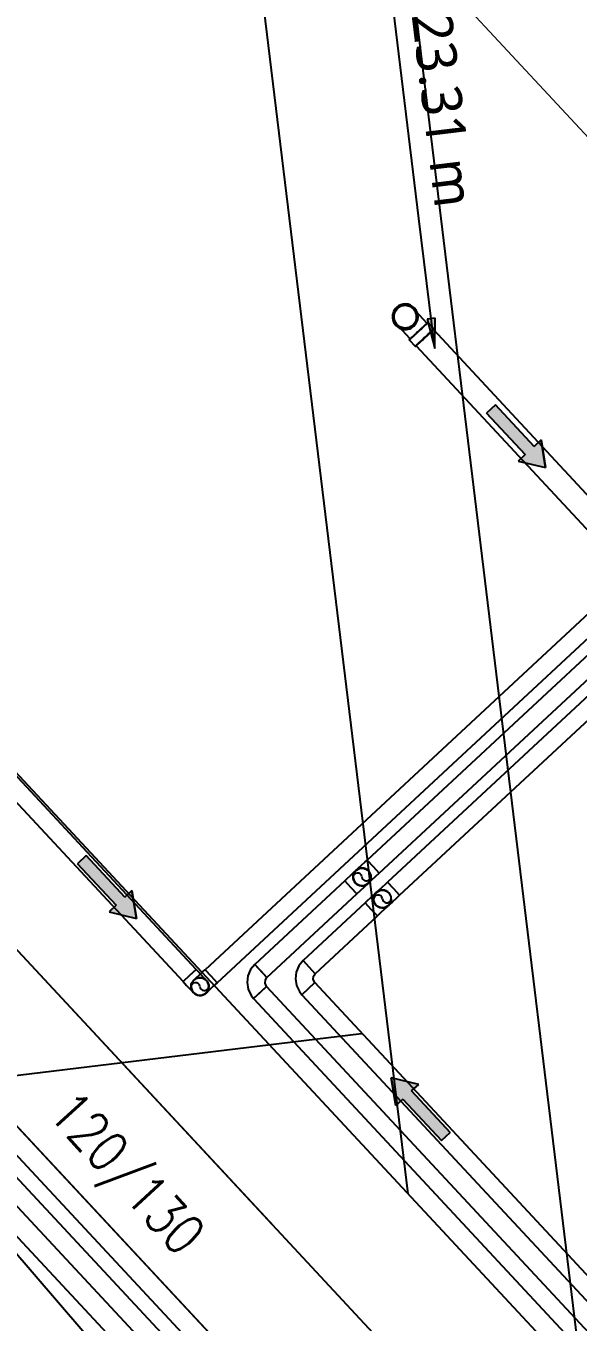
# Model space of a CAD drawing. Header units: millimetres. Extents: x 400382 to 401500, y 4543975 to 4544133.
# Drawn here: x 400483.23 to 400485.98, y 4544020.91 to 4544027.38 of the extents above; entities that cross this region are included whole.
import ezdxf
from ezdxf.enums import TextEntityAlignment as Align

# ---------------------------------------------------------------- set-up
doc = ezdxf.new("R2010")
doc.units = ezdxf.units.MM
doc.linetypes.add('AKS', pattern=[3, 2.5, -0.25, 0, -0.25])
doc.layers.add('A-DETL', color=90, linetype='Continuous', lineweight=15)
for name, color, linetype in [('aks prota', 2, 'AKS'), ('kiriş boyutu prota', 6, 'Continuous'), ('kiriş prota', 6, 'Continuous'), ('kolon tarama prota', 252, 'Continuous'), ('merdiven prota', 2, 'Continuous'), ('st_s_ölçü', 4, 'Continuous'), ('TARAMA', 8, 'Continuous')]:
    doc.layers.add(name, color=color, linetype=linetype)
doc.styles.add('Segoe UI Light_1', font='', dxfattribs={"height": 200})
doc.styles.add('TKIRIS', font='romanstw.shx')
doc.styles.get('Segoe UI Light_1').set_extended_font_data('Segoe UI Light')

# ---------------------------------------------------------------- blocks, each defined once
blk = doc.blocks.new('Flow Direction - Flow Direction _25mm_-1035271-_17_70 m  ARA KAT')
at = {"layer": 'TARAMA'}
blk.add_hatch(color=256, dxfattribs=at).paths.add_polyline_path([(0, 0), (-117, -78), (-117, -30), (-400, -30), (-400, 30), (-117, 30), (-117, 78)], flags=0)
for p, q in [((0, 0), (-117, 78)), ((-117, 78), (-117, 30)), ((-117, 78), (0, 0)), ((-117, 30), (-117, 78)), ((-117, 30), (-400, 30)), ((-400, 30), (-400, -30)), ((-117, 30), (-400, 30)), ((-400, 30), (-400, -30)), ((-117, -78), (0, 0)), ((-117, -78), (0, 0)), ((-400, -30), (-117, -30)), ((-117, -30), (-400, -30)), ((-117, -30), (-117, -78)), ((-117, -30), (-117, -78))]:
    blk.add_line(p, q, dxfattribs=at)
blk = doc.blocks.new('17.60 mekanik')
at = {"layer": 'kolon tarama prota'}
blk.add_hatch(color=256, dxfattribs=at).paths.add_polyline_path([(142224.37, 63018.49), (142213.39, 63028.9), (142211.07, 63025.71)], flags=0)
for p, q in [((142403.39, 63538.69), (142403.39, 62819.81)), ((142412.28, 62819.81), (142412.28, 63538.69)), ((142388.39, 63518.69), (142388.39, 62819.81)), ((142397.28, 62819.81), (142397.28, 63518.69)), ((142373.39, 63498.69), (142373.39, 62723.34)), ((142382.28, 62723.34), (142382.28, 63498.69)), ((142171.51, 63056.89), (142022.46, 63165.18)), ((142224.37, 63018.49), (142171.51, 63056.89)), ((142213.39, 63028.9), (142211.07, 63025.71)), ((142224.37, 63018.49), (142213.39, 63028.9)), ((142211.07, 63025.71), (142224.37, 63018.49)), ((142217.02, 63024.86), (142212.58, 63024.86)), ((142216.98, 63022.66), (142216.97, 63021.44)), ((142216.97, 63021.44), (142216.97, 63020.01)), ((142216.99, 63023.6), (142216.98, 63022.66)), ((142217.01, 63024.19), (142216.99, 63023.6)), ((142217.02, 63024.39), (142217.01, 63024.19)), ((142394.04, 63024.39), (142217.02, 63024.39)), ((142217.04, 63024.19), (142217.02, 63024.39)), ((142217.05, 63023.6), (142217.04, 63024.19)), ((142217.07, 63022.66), (142217.05, 63023.6)), ((142217.08, 63021.44), (142217.07, 63022.66)), ((142217.08, 63020.01), (142217.08, 63021.44)), ((142216.97, 63020.01), (142216.97, 63018.49)), ((142216.97, 63018.49), (142216.97, 63016.96)), ((142216.97, 63016.96), (142216.97, 63015.54)), ((142216.97, 63015.54), (142216.98, 63014.32)), ((142216.98, 63014.32), (142216.99, 63013.38)), ((142217.05, 63013.38), (142217.07, 63014.32)), ((142217.07, 63014.32), (142217.08, 63015.54)), ((142217.08, 63018.49), (142217.08, 63020.01)), ((142217.08, 63016.96), (142217.08, 63018.49)), ((142217.08, 63015.54), (142217.08, 63016.96)), ((142212.58, 63012.11), (142217.02, 63012.11)), ((142216.99, 63013.38), (142217.01, 63012.79)), ((142217.01, 63012.79), (142217.02, 63012.59)), ((142217.02, 63012.59), (142217.04, 63012.79)), ((142217.02, 63012.59), (142394.04, 63012.59)), ((142217.04, 63012.79), (142217.05, 63013.38)), ((142392.84, 62819.81), (142388.39, 62819.81)), ((142388.39, 62819.81), (142392.84, 62819.81)), ((142397.28, 62819.81), (142392.84, 62819.81)), ((142392.84, 62819.81), (142397.28, 62819.81)), ((142392.84, 62819.81), (142392.84, 62819.81)), ((142392.84, 62819.81), (142392.84, 62819.81)), ((142407.84, 62819.81), (142403.39, 62819.81)), ((142403.39, 62819.81), (142407.84, 62819.81)), ((142412.28, 62819.81), (142407.84, 62819.81)), ((142407.84, 62819.81), (142412.28, 62819.81)), ((142407.84, 62819.81), (142407.84, 62819.81)), ((142407.84, 62819.81), (142407.84, 62819.81)), ((142388.39, 62804.61), (142388.39, 62743.34)), ((142392.84, 62804.61), (142388.39, 62804.61)), ((142388.39, 62804.61), (142392.84, 62804.61)), ((142397.28, 62804.61), (142392.84, 62804.61)), ((142392.84, 62804.61), (142397.28, 62804.61)), ((142397.28, 62743.34), (142397.28, 62804.61)), ((142403.39, 62804.61), (142403.39, 62762.23)), ((142403.39, 62804.61), (142407.84, 62804.61)), ((142407.84, 62804.61), (142403.39, 62804.61)), ((142407.84, 62804.61), (142412.28, 62804.61)), ((142412.28, 62804.61), (142407.84, 62804.61)), ((142407.84, 62804.61), (142407.84, 62804.61)), ((142407.84, 62804.61), (142407.84, 62804.61)), ((142412.28, 62762.23), (142412.28, 62804.61)), ((142403.39, 62762.23), (142407.84, 62762.23)), ((142407.84, 62762.23), (142403.39, 62762.23)), ((142403.39, 62762.23), (142412.28, 62762.23)), ((142412.28, 62762.23), (142403.39, 62762.23)), ((142407.84, 62762.23), (142412.28, 62762.23)), ((142412.28, 62762.23), (142407.84, 62762.23)), ((143698.87, 62759.07), (142415.44, 62759.07)), ((142415.44, 62759.07), (142415.44, 62754.63)), ((142415.44, 62754.63), (142415.44, 62759.07)), ((142415.44, 62750.18), (142415.44, 62759.07)), ((142415.44, 62759.07), (142415.44, 62750.18)), ((142415.44, 62754.63), (142415.44, 62750.18)), ((142415.44, 62750.18), (142415.44, 62754.63)), ((142415.44, 62750.18), (143698.87, 62750.18)), ((142392.84, 62743.34), (142388.39, 62743.34)), ((142388.39, 62743.34), (142392.84, 62743.34)), ((142388.39, 62743.34), (142397.28, 62743.34)), ((142397.28, 62743.34), (142388.39, 62743.34)), ((142397.28, 62743.34), (142392.84, 62743.34)), ((142392.84, 62743.34), (142397.28, 62743.34)), ((143679.98, 62740.18), (142400.44, 62740.18)), ((142400.44, 62735.74), (142400.44, 62740.18)), ((142400.44, 62740.18), (142400.44, 62735.74)), ((142400.44, 62731.29), (142400.44, 62740.18)), ((142400.44, 62740.18), (142400.44, 62731.29)), ((142400.44, 62731.29), (142400.44, 62735.74)), ((142400.44, 62735.74), (142400.44, 62731.29)), ((142400.44, 62731.29), (143679.98, 62731.29)), ((142377.84, 62723.34), (142373.39, 62723.34)), ((142373.39, 62723.34), (142377.84, 62723.34)), ((142382.28, 62723.34), (142377.84, 62723.34)), ((142377.84, 62723.34), (142382.28, 62723.34)), ((142370.24, 62720.18), (141625.07, 62720.18)), ((142370.24, 62720.18), (142370.24, 62715.74)), ((142370.24, 62715.74), (142370.24, 62720.18)), ((141625.07, 62711.29), (142370.24, 62711.29)), ((142370.24, 62715.74), (142370.24, 62711.29)), ((142370.24, 62711.29), (142370.24, 62715.74))]:
    blk.add_line(p, q, dxfattribs=at)
at = {"layer": 'kolon tarama prota', "extrusion": (0, 0, -1)}
for p, q in [((142392.84, 62804.61), (142392.84, 62804.61)), ((142392.84, 62804.61), (142392.84, 62804.61)), ((142377.84, 62723.34), (142377.84, 62723.34)), ((142377.84, 62723.34), (142377.84, 62723.34)), ((142370.24, 62715.74), (142370.24, 62715.74)), ((142370.24, 62715.74), (142370.24, 62715.74))]:
    blk.add_line(p, q, dxfattribs=at)
at = {"layer": 'kolon tarama prota', "flags": 128}
for points in [[(142197.02, 63018.49), (142197.49, 63020.76), (142198.82, 63022.65), (142200.8, 63023.86), (142202.74, 63024.2)], [(142202.74, 63024.2), (142203.21, 63024.2), (142204.58, 63024.2), (142206.72, 63024.2), (142209.43, 63024.2), (142212.45, 63024.2), (142212.58, 63024.2)], [(142202.74, 63024.2), (142205.01, 63023.73), (142206.9, 63022.4), (142208.11, 63020.43), (142208.45, 63018.49)], [(142202.74, 63012.77), (142200.47, 63013.24), (142198.57, 63014.57), (142197.36, 63016.55), (142197.02, 63018.49)], [(142208.45, 63018.49), (142207.98, 63016.22), (142206.65, 63014.32), (142204.68, 63013.11), (142202.74, 63012.77)], [(142212.58, 63012.77), (142209.56, 63012.77), (142206.83, 63012.77), (142204.66, 63012.77), (142203.25, 63012.77), (142202.74, 63012.77), (142202.74, 63012.77)], [(142388.39, 62812.21), (142388.39, 62812.69), (142388.39, 62814.04), (142388.39, 62816.11), (142388.39, 62818.64), (142388.39, 62819.81)], [(142397.28, 62819.81), (142397.28, 62817.18), (142397.28, 62814.87), (142397.28, 62813.18), (142397.28, 62812.3), (142397.28, 62812.21)], [(142403.39, 62812.21), (142403.39, 62812.69), (142403.39, 62814.04), (142403.39, 62816.11), (142403.39, 62818.64), (142403.39, 62819.81)], [(142412.28, 62819.81), (142412.28, 62817.18), (142412.28, 62814.87), (142412.28, 62813.18), (142412.28, 62812.3), (142412.28, 62812.21)], [(142388.39, 62812.21), (142388.86, 62814.2), (142390.17, 62815.77), (142392.03, 62816.59), (142392.84, 62816.66)], [(142392.84, 62816.66), (142394.82, 62816.19), (142396.39, 62814.89), (142397.21, 62813.02), (142397.28, 62812.21)], [(142403.39, 62812.21), (142403.86, 62814.2), (142405.17, 62815.77), (142407.03, 62816.59), (142407.84, 62816.66)], [(142407.84, 62816.66), (142409.82, 62816.19), (142411.39, 62814.89), (142412.21, 62813.02), (142412.28, 62812.21)], [(142392.84, 62807.77), (142390.85, 62808.24), (142389.29, 62809.54), (142388.47, 62811.41), (142388.39, 62812.21)], [(142397.28, 62812.21), (142396.82, 62810.23), (142395.51, 62808.66), (142393.64, 62807.84), (142392.84, 62807.77)], [(142407.84, 62807.77), (142405.85, 62808.24), (142404.29, 62809.54), (142403.47, 62811.41), (142403.39, 62812.21)], [(142403.39, 62812.21), (142403.39, 62811.74), (142403.39, 62810.39), (142403.39, 62808.32), (142403.39, 62805.79), (142403.39, 62804.61)], [(142412.28, 62812.21), (142411.82, 62810.23), (142410.51, 62808.66), (142408.64, 62807.84), (142407.84, 62807.77)], [(142412.28, 62804.61), (142412.28, 62807.25), (142412.28, 62809.56), (142412.28, 62811.25), (142412.28, 62812.12), (142412.28, 62812.21)], [(142403.39, 62762.23), (142403.87, 62758.89), (142405.25, 62755.81), (142407.43, 62753.23), (142410.24, 62751.36), (142413.46, 62750.35), (142415.44, 62750.18)], [(142415.44, 62759.07), (142413.79, 62759.54), (142412.63, 62760.8), (142412.28, 62762.23)], [(142388.39, 62743.34), (142388.87, 62740), (142390.25, 62736.92), (142392.43, 62734.34), (142395.24, 62732.47), (142398.46, 62731.46), (142400.44, 62731.29)], [(142400.44, 62740.18), (142398.79, 62740.65), (142397.63, 62741.91), (142397.28, 62743.34)]]:
    blk.add_lwpolyline(points, dxfattribs=at)
at = {"layer": 'kolon tarama prota', "extrusion": (0, 0, -1), "flags": 128}
for points in [[(-142392.84, 62816.66), (-142390.85, 62816.19), (-142389.29, 62814.89), (-142388.47, 62813.02), (-142388.39, 62812.21)], [(-142397.28, 62812.21), (-142396.82, 62814.2), (-142395.51, 62815.77), (-142393.64, 62816.59), (-142392.84, 62816.66)], [(-142388.39, 62812.21), (-142388.39, 62811.74), (-142388.39, 62810.39), (-142388.39, 62808.32), (-142388.39, 62805.79), (-142388.39, 62804.61)], [(-142388.39, 62812.21), (-142388.86, 62810.23), (-142390.17, 62808.66), (-142392.03, 62807.84), (-142392.84, 62807.77)], [(-142392.84, 62807.77), (-142394.82, 62808.24), (-142396.39, 62809.54), (-142397.21, 62811.41), (-142397.28, 62812.21)], [(-142397.28, 62804.61), (-142397.28, 62807.25), (-142397.28, 62809.56), (-142397.28, 62811.25), (-142397.28, 62812.12), (-142397.28, 62812.21)], [(-142373.39, 62715.74), (-142373.39, 62716.21), (-142373.39, 62717.57), (-142373.39, 62719.64), (-142373.39, 62722.17), (-142373.39, 62723.34)], [(-142382.28, 62723.34), (-142382.28, 62720.71), (-142382.28, 62718.4), (-142382.28, 62716.7), (-142382.28, 62715.83), (-142382.28, 62715.74)], [(-142377.84, 62720.18), (-142377.37, 62720.18), (-142376.01, 62720.18), (-142373.94, 62720.18), (-142371.41, 62720.18), (-142370.24, 62720.18)], [(-142377.84, 62720.18), (-142375.85, 62719.72), (-142374.29, 62718.41), (-142373.47, 62716.54), (-142373.39, 62715.74)], [(-142382.28, 62715.74), (-142381.82, 62717.72), (-142380.51, 62719.29), (-142378.64, 62720.11), (-142377.84, 62720.18)], [(-142370.24, 62711.29), (-142372.87, 62711.29), (-142375.18, 62711.29), (-142376.88, 62711.29), (-142377.75, 62711.29), (-142377.84, 62711.29)], [(-142373.39, 62715.74), (-142373.86, 62713.75), (-142375.17, 62712.19), (-142377.03, 62711.37), (-142377.84, 62711.29)], [(-142377.84, 62711.29), (-142379.82, 62711.76), (-142381.39, 62713.07), (-142382.21, 62714.93), (-142382.28, 62715.74)]]:
    blk.add_lwpolyline(points, dxfattribs=at)
at = {"layer": 'kolon tarama prota'}
for centre, radius, start, end in [((142202.74, 63018.49), 6.38, 0, 180), ((142202.74, 63018.49), 6.38, 0, 180), ((142202.74, 63018.49), 5.9, 144, 324), ((142202.74, 63018.49), 5.71, 0, 180), ((142202.74, 63018.49), 5.9, 324, 144), ((142202.74, 63018.49), 6.38, 180, 0), ((142202.74, 63018.49), 6.38, 180, 0), ((142202.74, 63018.49), 5.71, 180, 0), ((142392.84, 62812.21), 4.45, 90, 270), ((142392.84, 62812.21), 4.44, 144, 324), ((142392.84, 62812.21), 4.45, 324, 144), ((142392.84, 62812.21), 4.44, 270, 90), ((142394.15, 62814.01), 2.22, 234, 54), ((142407.84, 62812.21), 4.44, 90, 270), ((142407.84, 62812.21), 4.44, 90, 270), ((142407.84, 62812.21), 4.45, 144, 324), ((142407.84, 62812.21), 4.44, 324, 144), ((142407.84, 62812.21), 4.44, 270, 90), ((142407.84, 62812.21), 4.44, 270, 90), ((142409.15, 62814.01), 2.22, 234, 54), ((142391.53, 62810.42), 2.22, 54, 234), ((142406.53, 62810.42), 2.22, 54, 234), ((142377.84, 62715.74), 4.44, 144, 324), ((142377.84, 62715.74), 4.45, 324, 144), ((142376.53, 62713.94), 2.22, 54, 234), ((142379.15, 62717.54), 2.22, 234, 54)]:
    blk.add_arc(centre, radius, start, end, dxfattribs=at)
at = {"layer": 'kolon tarama prota', "extrusion": (0, 0, -1)}
for centre, radius, start, end in [((-142392.84, 62812.21), 4.45, 270, 90), ((-142392.84, 62812.21), 4.44, 90, 270), ((-142377.84, 62715.74), 4.44, 0, 180), ((-142377.84, 62715.74), 4.44, 270, 90), ((-142377.84, 62715.74), 4.44, 90, 270), ((-142377.84, 62715.74), 4.44, 180, 0)]:
    blk.add_arc(centre, radius, start, end, dxfattribs=at)
at = {"layer": 'kolon tarama prota'}
for centre, major_axis, start_param, end_param in [((142212.58, 63018.49), (0, 6.38), 4.712389, 7.853982), ((142212.58, 63018.49), (0, 5.72), 4.712389, 7.853982), ((142217.02, 63018.49), (0, 6.38), 4.712389, 7.853982), ((142212.58, 63018.49), (0, 5.71), 1.570796, 4.712389), ((142212.58, 63018.49), (0, 6.38), 1.570796, 4.712389), ((142217.02, 63018.49), (0, 6.38), 1.570796, 4.712389)]:
    blk.add_ellipse(centre, major_axis=major_axis, ratio=0.01, start_param=start_param, end_param=end_param, dxfattribs=at)
at = {"layer": 'kolon tarama prota', "xscale": 0.1, "yscale": 0.1, "zscale": 0.1}
for p in [(142305.59, 63018.49), (142331.36, 62715.74)]:
    blk.add_blockref('Flow Direction - Flow Direction _25mm_-1035271-_17_70 m  ARA KAT', p, dxfattribs=at)
at = {"layer": 'kolon tarama prota', "xscale": 0.1, "yscale": 0.1, "zscale": 0.1, "rotation": 179.9999999999996}
blk.add_blockref('Flow Direction - Flow Direction _25mm_-1035271-_17_70 m  ARA KAT', (142476.22, 62754.63), dxfattribs=at)
at = {"layer": 'kolon tarama prota', "insert": (142038.05, 63189.2), "char_height": 20, "width": 207.6268, "attachment_point": 1, "rotation": 324, "line_spacing_factor": 1.142579, "style": 'Segoe UI Light_1'}
blk.add_mtext('B.A.K.: 23.31 m', dxfattribs=at)
blk = doc.blocks.new('YÜRÜYEN')
at = {"layer": 'st_s_ölçü', "color": 252, "ltscale": 0.1}
for points in [[(565.65, 360), (-867.29, 360), (-867.29, 530), (565.65, 530)], [(565.65, 522.5), (-791.59, 522.5), (-791.59, 512.75), (565.65, 512.75)], [(565.65, 502.5), (-744.59, 502.5), (-744.59, 512.75)], [(565.65, 430), (-504.39, 387.5), (-504.39, 502.5), (565.65, 460)]]:
    blk.add_lwpolyline(points, dxfattribs=at)

msp = doc.modelspace()

# ---------------------------------------------------------------- linework, layer by layer
at = {"layer": 'A-DETL', "color": 1, "lineweight": 5}
msp.add_lwpolyline([(400410.498, 4544108.0413), (400518.4063, 4543992.0157)], dxfattribs=at)
at = {"layer": 'aks prota', "ltscale": 10}
for p, q in [((400517.5106, 4543985.8571), (400404.5151, 4544107.3527)), ((400490.0741, 4543987.0914), (400475.9776, 4544103.1713)), ((400504.9647, 4543999.3468), (400420.9173, 4544089.7167)), ((400460.0839, 4544019.3377), (400488.5092, 4544022.7896)), ((400460.0839, 4544019.3377), (400488.5092, 4544022.7896))]:
    msp.add_line(p, q, dxfattribs=at)
at = {"layer": 'kiriş prota'}
msp.add_line((400485.134, 4544021.5505), (400483.3217, 4544036.4741), dxfattribs=at)
for points in [[(400486.3945, 4544020.195), (400474.9927, 4544032.4566)], [(400485.5157, 4544019.3778), (400474.1139, 4544031.6395)]]:
    msp.add_lwpolyline(points, dxfattribs=at)
msp.add_lwpolyline([(400480.1053, 4544025.1952), (400489.6223, 4544014.9623), (400485.6681, 4544011.2848), (400476.1511, 4544021.5177), (400477.4692, 4544022.7435), (400478.5183, 4544021.6155), (400479.8363, 4544022.8413), (400478.7872, 4544023.9694)], close=True, dxfattribs=at)

# ---------------------------------------------------------------- block references
at = {"xscale": 0.01, "yscale": 0.01, "zscale": 0.01, "rotation": 312.9239939574316}
msp.add_blockref('YÜRÜYEN', (400481.9588, 4544015.2731), dxfattribs=at)
at = {"layer": 'merdiven prota', "xscale": 0.01, "yscale": 0.01, "zscale": 0.01, "rotation": 312.9239939574316}
msp.add_blockref('17.60 mekanik', (399055.2216, 4544638.0473), dxfattribs=at)

# ---------------------------------------------------------------- texts
at = {"layer": 'kiriş boyutu prota', "ltscale": 0.05, "style": 'TKIRIS', "width": 0.8}
msp.add_text('120/130', height=0.2, rotation=312.50603, dxfattribs=at).set_placement((400484.0618, 4544021.2977), align=Align.MIDDLE_RIGHT)

doc.saveas('drawing.dxf')
